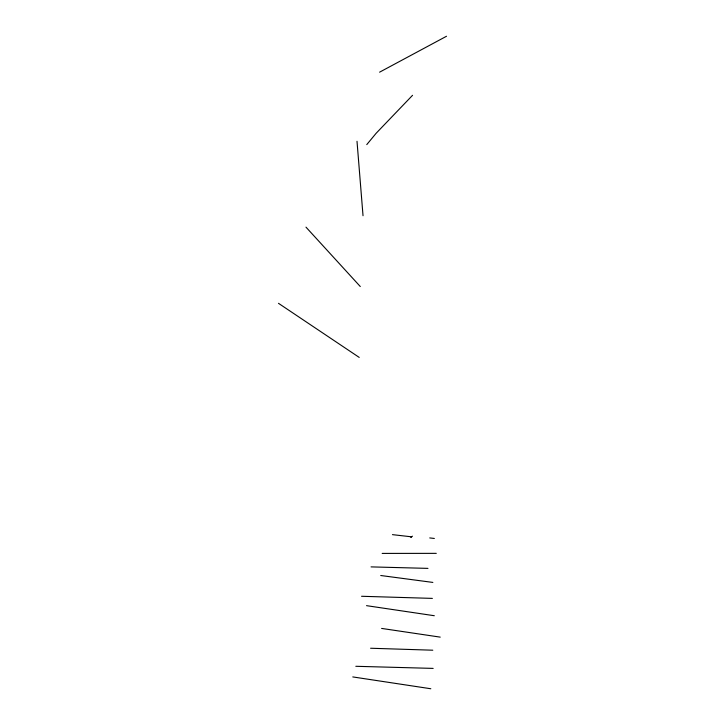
<?xml version="1.0" encoding="UTF-8"?>
<svg xmlns="http://www.w3.org/2000/svg" width="725" height="725" viewBox="0 0 725 725"><rect width="100%" height="100%" fill="white"/><g stroke="black" fill="none" stroke-linecap="round" stroke-linejoin="round"><path stroke-width="1.09" d="M366.768 144.601L376.148 133.264L412.552 95.301M410.812 537.479L412.416 536.174M379.592 72.174L446.518 36.25M382.166 553.411L436.278 553.356M371.055 566.887L427.968 568.382M355.812 666.293L433.169 668.396M361.558 596.276L432.381 598.388M370.593 648.241L432.798 650.207M429.735 537.932L434.347 538.457M392.452 534.642L411.619 536.826M380.734 575.505L432.852 582.42M366.524 605.656L434.311 615.724M381.613 628.421L440.229 637.13M352.776 676.923L430.822 688.75M278.482 303.313L359.228 357.416M305.977 227.142L360.28 286.529M357.008 141.293L363.026 215.724"/></g></svg>
